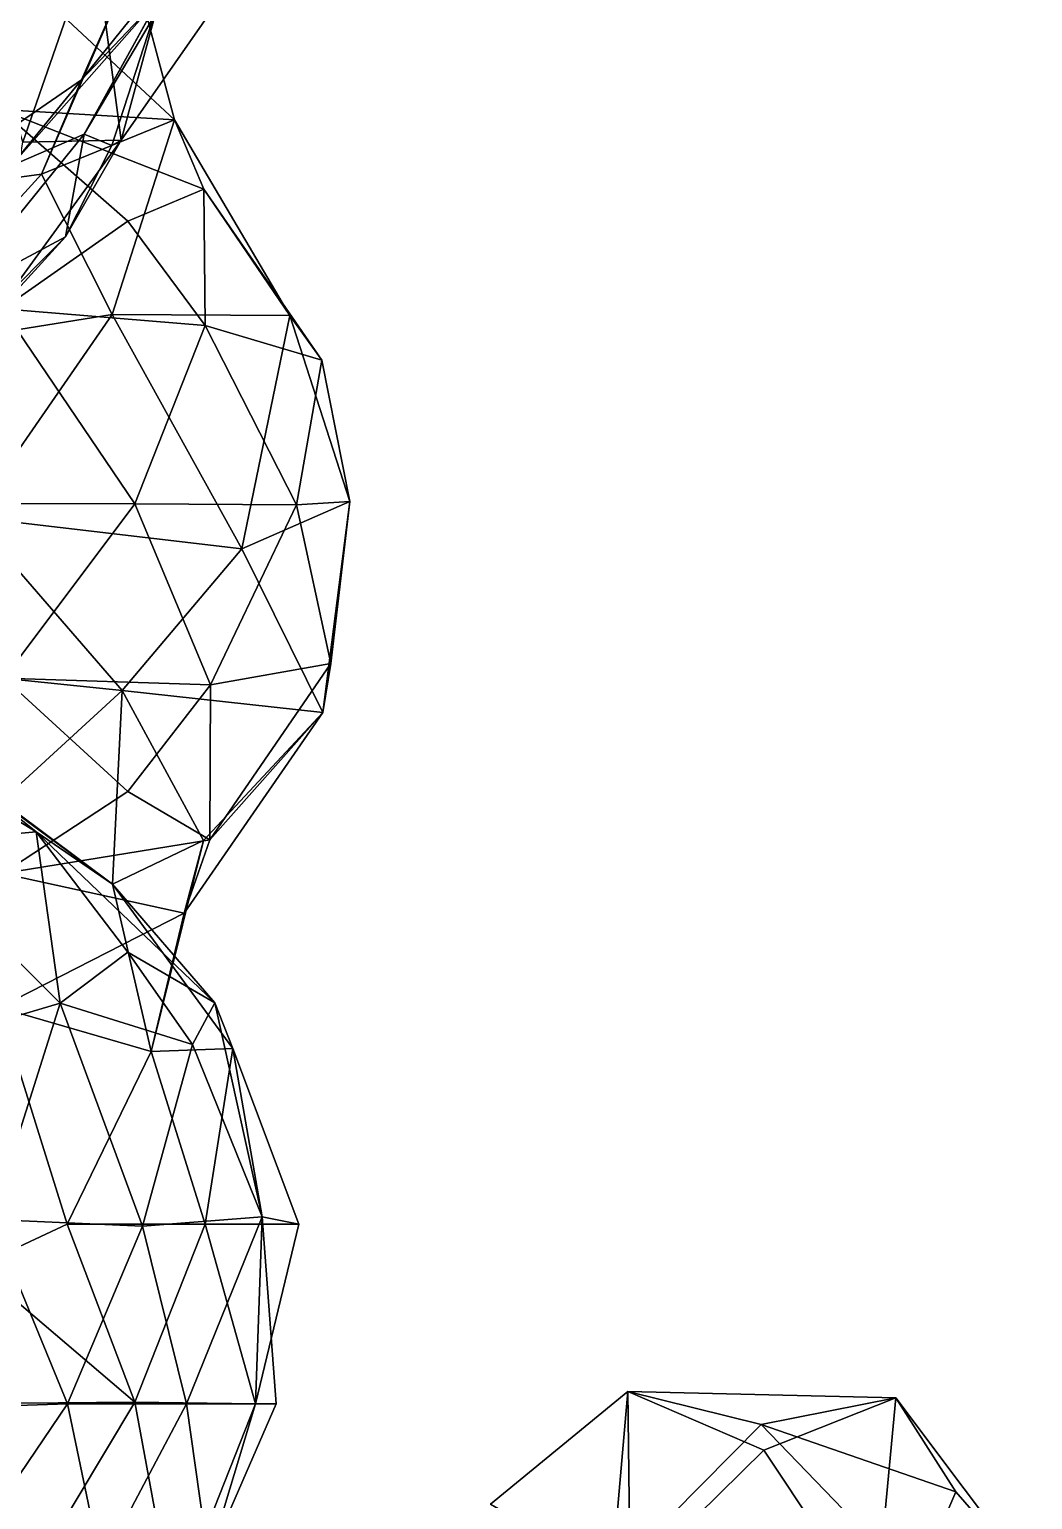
# Model space of a CAD drawing. Extents: x 290034 to 295698, y 4553723 to 4561693.
# Drawn here: x 290326.4 to 290425.8, y 4561178.1 to 4561323.9 of the extents above; entities that cross this region are included whole.
import ezdxf

# ---------------------------------------------------------------- set-up
doc = ezdxf.new("R2010")
doc.units = 0
doc.layers.add('Au_ppm_Pref_-_0_2', color=7, linetype='CONTINUOUS')

msp = doc.modelspace()

# ---------------------------------------------------------------- linework, layer by layer
at = {"layer": 'Au_ppm_Pref_-_0_2'}
for points in [[(290332.85, 4561333.06, 1579.1), (290325.78, 4561312.69, 1580.5), (290320.36, 4561331.3, 1585.05)], [(290325.78, 4561312.69, 1580.5), (290332.85, 4561333.06, 1579.1), (290335.53, 4561312.88, 1573.86)], [(290331.6, 4561318.87, 1550.16), (290339.32, 4561327.03, 1555.95), (290342.9, 4561332.92, 1550.16)], [(290331.6, 4561318.87, 1550.16), (290342.9, 4561332.92, 1550.16), (290336.7, 4561330.39, 1544.21)], [(290331.88, 4561313.47, 1562.78), (290339.38, 4561327.06, 1566.87), (290343.35, 4561332.92, 1562.04)], [(290343.35, 4561332.92, 1562.04), (290339.32, 4561327.03, 1555.95), (290331.88, 4561313.47, 1562.78)], [(290332.85, 4561333.06, 1579.1), (290347.68, 4561330.34, 1573.58), (290335.53, 4561312.88, 1573.86)], [(290323.47, 4561331.07, 1538.19), (290340.82, 4561314.89, 1537.75), (290336.7, 4561330.39, 1544.21)], [(290323.47, 4561331.07, 1538.19), (290323.57, 4561315.94, 1531.29), (290340.82, 4561314.89, 1537.75)], [(290327.65, 4561309.51, 1544.83), (290331.6, 4561318.87, 1550.16), (290336.7, 4561330.39, 1544.21)], [(290327.65, 4561309.51, 1544.83), (290336.7, 4561330.39, 1544.21), (290340.82, 4561314.89, 1537.75)], [(290347.68, 4561330.34, 1573.58), (290339.38, 4561327.06, 1566.87), (290335.53, 4561312.88, 1573.86)], [(290331.6, 4561318.87, 1550.16), (290324.64, 4561310.34, 1556.2), (290339.32, 4561327.03, 1555.95)], [(290324.64, 4561310.34, 1556.2), (290331.88, 4561313.47, 1562.78), (290339.32, 4561327.03, 1555.95)], [(290334.62, 4561312.35, 1567.98), (290339.38, 4561327.06, 1566.87), (290331.88, 4561313.47, 1562.78)], [(290335.53, 4561312.88, 1573.86), (290339.38, 4561327.06, 1566.87), (290334.62, 4561312.35, 1567.98)], [(290327.65, 4561309.51, 1544.83), (290315.64, 4561307.89, 1551.13), (290331.6, 4561318.87, 1550.16)], [(290315.64, 4561307.89, 1551.13), (290324.64, 4561310.34, 1556.2), (290331.6, 4561318.87, 1550.16)], [(290323.82, 4561296.15, 1527.72), (290336.21, 4561304.87, 1528.9), (290323.57, 4561315.94, 1531.29)], [(290323.57, 4561315.94, 1531.29), (290336.21, 4561304.87, 1528.9), (290343.72, 4561308.02, 1533.32)], [(290323.57, 4561315.94, 1531.29), (290343.72, 4561308.02, 1533.32), (290340.82, 4561314.89, 1537.75)], [(290334.63, 4561295.62, 1543.07), (290327.65, 4561309.51, 1544.83), (290340.82, 4561314.89, 1537.75)], [(290334.63, 4561295.62, 1543.07), (290340.82, 4561314.89, 1537.75), (290352.25, 4561295.5, 1538.93)], [(290343.72, 4561308.02, 1533.32), (290352.25, 4561295.5, 1538.93), (290340.82, 4561314.89, 1537.75)], [(290331.88, 4561313.47, 1562.78), (290324.64, 4561310.34, 1556.2), (290318.74, 4561297.24, 1563.32)], [(290330.01, 4561303.29, 1567.98), (290331.88, 4561313.47, 1562.78), (290318.74, 4561297.24, 1563.32)], [(290325.78, 4561312.69, 1580.5), (290335.53, 4561312.88, 1573.86), (290322.85, 4561295.47, 1573.99)], [(290335.53, 4561312.88, 1573.86), (290330.01, 4561303.29, 1567.98), (290322.85, 4561295.47, 1573.99)], [(290334.62, 4561312.35, 1567.98), (290331.88, 4561313.47, 1562.78), (290330.01, 4561303.29, 1567.98)], [(290335.53, 4561312.88, 1573.86), (290334.62, 4561312.35, 1567.98), (290330.01, 4561303.29, 1567.98)], [(290334.63, 4561295.62, 1543.07), (290311.58, 4561291.91, 1545.38), (290327.65, 4561309.51, 1544.83)], [(290311.58, 4561291.91, 1545.38), (290315.64, 4561307.89, 1551.13), (290327.65, 4561309.51, 1544.83)], [(290343.72, 4561308.02, 1533.32), (290336.21, 4561304.87, 1528.9), (290343.86, 4561294.53, 1528.74)], [(290343.72, 4561308.02, 1533.32), (290355.4, 4561291.09, 1532.35), (290352.25, 4561295.5, 1538.93)], [(290355.4, 4561291.09, 1532.35), (290343.72, 4561308.02, 1533.32), (290343.86, 4561294.53, 1528.74)], [(290323.82, 4561296.15, 1527.72), (290343.86, 4561294.53, 1528.74), (290336.21, 4561304.87, 1528.9)], [(290322.85, 4561295.47, 1573.99), (290330.01, 4561303.29, 1567.98), (290316.07, 4561289.34, 1567.08)], [(290316.07, 4561289.34, 1567.08), (290330.01, 4561303.29, 1567.98), (290318.74, 4561297.24, 1563.32)], [(290310.75, 4561276.89, 1527.92), (290336.9, 4561276.85, 1527.59), (290323.82, 4561296.15, 1527.72)], [(290320.74, 4561275.52, 1543.74), (290311.58, 4561291.91, 1545.38), (290334.63, 4561295.62, 1543.07)], [(290320.74, 4561275.52, 1543.74), (290334.63, 4561295.62, 1543.07), (290347.48, 4561272.38, 1542.16)], [(290323.82, 4561296.15, 1527.72), (290336.9, 4561276.85, 1527.59), (290343.86, 4561294.53, 1528.74)], [(290352.25, 4561295.5, 1538.93), (290347.48, 4561272.38, 1542.16), (290334.63, 4561295.62, 1543.07)], [(290358.2, 4561277.08, 1537.96), (290347.48, 4561272.38, 1542.16), (290352.25, 4561295.5, 1538.93)], [(290352.25, 4561295.5, 1538.93), (290355.4, 4561291.09, 1532.35), (290358.2, 4561277.08, 1537.96)], [(290336.9, 4561276.85, 1527.59), (290352.9, 4561276.73, 1530.26), (290343.86, 4561294.53, 1528.74)], [(290343.86, 4561294.53, 1528.74), (290352.9, 4561276.73, 1530.26), (290355.4, 4561291.09, 1532.35)], [(290355.4, 4561291.09, 1532.35), (290352.9, 4561276.73, 1530.26), (290358.2, 4561277.08, 1537.96)], [(290310.75, 4561276.89, 1527.92), (290323.93, 4561259.57, 1527.42), (290336.9, 4561276.85, 1527.59)], [(290323.93, 4561259.57, 1527.42), (290344.37, 4561258.89, 1528.5), (290336.9, 4561276.85, 1527.59)], [(290336.9, 4561276.85, 1527.59), (290344.37, 4561258.89, 1528.5), (290352.9, 4561276.73, 1530.26)], [(290352.9, 4561276.73, 1530.26), (290344.37, 4561258.89, 1528.5), (290356.29, 4561261, 1533.17)], [(290347.48, 4561272.38, 1542.16), (290358.2, 4561277.08, 1537.96), (290355.52, 4561256.14, 1539.07)], [(290352.9, 4561276.73, 1530.26), (290356.29, 4561261, 1533.17), (290358.2, 4561277.08, 1537.96)], [(290355.52, 4561256.14, 1539.07), (290358.2, 4561277.08, 1537.96), (290356.29, 4561261, 1533.17)], [(290320.74, 4561275.52, 1543.74), (290335.62, 4561258.35, 1543.95), (290312.83, 4561260.67, 1545.67)], [(290320.74, 4561275.52, 1543.74), (290347.48, 4561272.38, 1542.16), (290335.62, 4561258.35, 1543.95)], [(290335.62, 4561258.35, 1543.95), (290347.48, 4561272.38, 1542.16), (290355.52, 4561256.14, 1539.07)], [(290323.61, 4561247.3, 1546.3), (290312.83, 4561260.67, 1545.67), (290335.62, 4561258.35, 1543.95)], [(290344.32, 4561243.52, 1533.46), (290356.29, 4561261, 1533.17), (290344.37, 4561258.89, 1528.5)], [(290355.52, 4561256.14, 1539.07), (290356.29, 4561261, 1533.17), (290344.32, 4561243.52, 1533.46)], [(290323.93, 4561259.57, 1527.42), (290323.8, 4561240.2, 1531.05), (290336.21, 4561248.33, 1528.83)], [(290323.93, 4561259.57, 1527.42), (290336.21, 4561248.33, 1528.83), (290344.37, 4561258.89, 1528.5)], [(290344.32, 4561243.52, 1533.46), (290344.37, 4561258.89, 1528.5), (290336.21, 4561248.33, 1528.83)], [(290335.62, 4561258.35, 1543.95), (290334.66, 4561239.14, 1549.98), (290323.61, 4561247.3, 1546.3)], [(290335.62, 4561258.35, 1543.95), (290343.7, 4561243.48, 1542.57), (290334.66, 4561239.14, 1549.98)], [(290335.62, 4561258.35, 1543.95), (290355.52, 4561256.14, 1539.07), (290343.7, 4561243.48, 1542.57)], [(290355.52, 4561256.14, 1539.07), (290341.77, 4561236.26, 1537.56), (290343.7, 4561243.48, 1542.57)], [(290344.32, 4561243.52, 1533.46), (290341.77, 4561236.26, 1537.56), (290355.52, 4561256.14, 1539.07)], [(290327.11, 4561244.33, 1556.63), (290313.7, 4561243.1, 1562.67), (290309.28, 4561255.18, 1555.78)], [(290318.28, 4561251.36, 1550.16), (290327.11, 4561244.33, 1556.63), (290309.28, 4561255.18, 1555.78)], [(290327.11, 4561244.33, 1556.63), (290318.28, 4561251.36, 1550.16), (290334.66, 4561239.14, 1549.98)], [(290318.28, 4561251.36, 1550.16), (290323.61, 4561247.3, 1546.3), (290334.66, 4561239.14, 1549.98)], [(290336.21, 4561248.33, 1528.83), (290323.8, 4561240.2, 1531.05), (290344.32, 4561243.52, 1533.46)], [(290329.5, 4561227.35, 1563.29), (290313.7, 4561243.1, 1562.67), (290327.11, 4561244.33, 1556.63)], [(290329.5, 4561227.35, 1563.29), (290327.11, 4561244.33, 1556.63), (290336.21, 4561232.41, 1559.15)], [(290334.66, 4561239.14, 1549.98), (290344.83, 4561227.37, 1556.1), (290327.11, 4561244.33, 1556.63)], [(290336.21, 4561232.41, 1559.15), (290327.11, 4561244.33, 1556.63), (290344.83, 4561227.37, 1556.1)], [(290311.84, 4561222.12, 1566.4), (290313.7, 4561243.1, 1562.67), (290329.5, 4561227.35, 1563.29)], [(290344.32, 4561243.52, 1533.46), (290323.8, 4561240.2, 1531.05), (290341.77, 4561236.26, 1537.56)], [(290334.66, 4561239.14, 1549.98), (290343.7, 4561243.48, 1542.57), (290338.52, 4561222.55, 1543.32)], [(290343.7, 4561243.48, 1542.57), (290341.77, 4561236.26, 1537.56), (290338.52, 4561222.55, 1543.32)], [(290341.77, 4561236.26, 1537.56), (290323.8, 4561240.2, 1531.05), (290323.43, 4561226.9, 1538.68)], [(290338.52, 4561222.55, 1543.32), (290346.61, 4561222.86, 1549.86), (290334.66, 4561239.14, 1549.98)], [(290334.66, 4561239.14, 1549.98), (290346.61, 4561222.86, 1549.86), (290344.83, 4561227.37, 1556.1)], [(290323.43, 4561226.9, 1538.68), (290338.52, 4561222.55, 1543.32), (290341.77, 4561236.26, 1537.56)], [(290342.61, 4561223.26, 1559.12), (290329.5, 4561227.35, 1563.29), (290336.21, 4561232.41, 1559.15)], [(290342.61, 4561223.26, 1559.12), (290336.21, 4561232.41, 1559.15), (290344.83, 4561227.37, 1556.1)], [(290322.7, 4561205.89, 1565.95), (290311.84, 4561222.12, 1566.4), (290329.5, 4561227.35, 1563.29)], [(290321.14, 4561201.22, 1541.65), (290330.18, 4561205.44, 1541.13), (290323.43, 4561226.9, 1538.68)], [(290322.7, 4561205.89, 1565.95), (290329.5, 4561227.35, 1563.29), (290337.65, 4561205.23, 1562.82)], [(290323.43, 4561226.9, 1538.68), (290330.18, 4561205.44, 1541.13), (290338.52, 4561222.55, 1543.32)], [(290329.5, 4561227.35, 1563.29), (290342.61, 4561223.26, 1559.12), (290337.65, 4561205.23, 1562.82)], [(290342.61, 4561223.26, 1559.12), (290344.83, 4561227.37, 1556.1), (290349.5, 4561206.15, 1555.96)], [(290344.83, 4561227.37, 1556.1), (290346.61, 4561222.86, 1549.86), (290349.5, 4561206.15, 1555.96)], [(290330.18, 4561205.44, 1541.13), (290343.87, 4561205.44, 1544.86), (290338.52, 4561222.55, 1543.32)], [(290337.65, 4561205.23, 1562.82), (290342.61, 4561223.26, 1559.12), (290349.5, 4561206.15, 1555.96)], [(290346.61, 4561222.86, 1549.86), (290338.52, 4561222.55, 1543.32), (290343.87, 4561205.44, 1544.86)], [(290346.61, 4561222.86, 1549.86), (290343.87, 4561205.44, 1544.86), (290353.12, 4561205.44, 1550.16)], [(290353.12, 4561205.44, 1550.16), (290349.5, 4561206.15, 1555.96), (290346.61, 4561222.86, 1549.86)], [(290337.65, 4561205.23, 1562.82), (290349.5, 4561206.15, 1555.96), (290342.02, 4561187.62, 1561.03)], [(290350.88, 4561187.62, 1556.1), (290342.02, 4561187.62, 1561.03), (290349.5, 4561206.15, 1555.96)], [(290350.88, 4561187.62, 1556.1), (290349.5, 4561206.15, 1555.96), (290348.84, 4561187.61, 1550.16)], [(290349.5, 4561206.15, 1555.96), (290353.12, 4561205.44, 1550.16), (290348.84, 4561187.61, 1550.16)], [(290311.41, 4561186.99, 1566.67), (290322.7, 4561205.89, 1565.95), (290330.21, 4561187.62, 1565.16)], [(290330.18, 4561205.44, 1541.13), (290321.14, 4561201.22, 1541.65), (290336.88, 4561187.79, 1544)], [(290330.21, 4561187.62, 1565.16), (290322.7, 4561205.89, 1565.95), (290337.65, 4561205.23, 1562.82)], [(290343.87, 4561205.44, 1544.86), (290330.18, 4561205.44, 1541.13), (290336.88, 4561187.79, 1544)], [(290342.02, 4561187.62, 1561.03), (290330.21, 4561187.62, 1565.16), (290337.65, 4561205.23, 1562.82)], [(290348.84, 4561187.61, 1550.16), (290343.87, 4561205.44, 1544.86), (290336.88, 4561187.79, 1544)], [(290343.87, 4561205.44, 1544.86), (290348.84, 4561187.61, 1550.16), (290353.12, 4561205.44, 1550.16)], [(290317.82, 4561187.62, 1541.01), (290336.88, 4561187.79, 1544), (290321.14, 4561201.22, 1541.65)], [(290372.12, 4561177.67, 1496.68), (290385.73, 4561188.84, 1496.84), (290385.95, 4561169.97, 1502.09)], [(290385.73, 4561188.84, 1496.84), (290372.12, 4561177.67, 1496.68), (290384.15, 4561170.61, 1490.08)], [(290398.93, 4561185.57, 1491.97), (290385.73, 4561188.84, 1496.84), (290384.15, 4561170.61, 1490.08)], [(290412.29, 4561188.22, 1496.87), (290399.2, 4561183.04, 1501.12), (290385.73, 4561188.84, 1496.84)], [(290398.93, 4561185.57, 1491.97), (290412.29, 4561188.22, 1496.87), (290385.73, 4561188.84, 1496.84)], [(290385.73, 4561188.84, 1496.84), (290399.2, 4561183.04, 1501.12), (290385.95, 4561169.97, 1502.09)], [(290311.41, 4561186.99, 1566.67), (290330.21, 4561187.62, 1565.16), (290320.74, 4561173.65, 1565.35)], [(290317.82, 4561187.62, 1541.01), (290325.36, 4561168.53, 1543.31), (290336.88, 4561187.79, 1544)], [(290333.54, 4561171.64, 1561.5), (290320.74, 4561173.65, 1565.35), (290330.21, 4561187.62, 1565.16)], [(290340.73, 4561167.04, 1549.81), (290336.88, 4561187.79, 1544), (290325.36, 4561168.53, 1543.31)], [(290342.02, 4561187.62, 1561.03), (290333.54, 4561171.64, 1561.5), (290330.21, 4561187.62, 1565.16)], [(290333.54, 4561171.64, 1561.5), (290342.02, 4561187.62, 1561.03), (290344.18, 4561172.21, 1556.1)], [(290340.73, 4561167.04, 1549.81), (290348.84, 4561187.61, 1550.16), (290336.88, 4561187.79, 1544)], [(290344.18, 4561172.21, 1556.1), (290348.84, 4561187.61, 1550.16), (290340.73, 4561167.04, 1549.81)], [(290350.88, 4561187.62, 1556.1), (290344.18, 4561172.21, 1556.1), (290342.02, 4561187.62, 1561.03)], [(290344.18, 4561172.21, 1556.1), (290350.88, 4561187.62, 1556.1), (290348.84, 4561187.61, 1550.16)], [(290418.24, 4561178.91, 1490.77), (290412.29, 4561188.22, 1496.87), (290398.93, 4561185.57, 1491.97)], [(290410.25, 4561166.46, 1500.8), (290399.2, 4561183.04, 1501.12), (290412.29, 4561188.22, 1496.87)], [(290412.29, 4561188.22, 1496.87), (290425.83, 4561170.18, 1496.87), (290410.25, 4561166.46, 1500.8)], [(290412.29, 4561188.22, 1496.87), (290418.24, 4561178.91, 1490.77), (290425.83, 4561170.18, 1496.87)], [(290384.15, 4561170.61, 1490.08), (290414.28, 4561169.67, 1489.35), (290398.93, 4561185.57, 1491.97)], [(290398.93, 4561185.57, 1491.97), (290414.28, 4561169.67, 1489.35), (290418.24, 4561178.91, 1490.77)], [(290410.25, 4561166.46, 1500.8), (290385.95, 4561169.97, 1502.09), (290399.2, 4561183.04, 1501.12)], [(290414.28, 4561169.67, 1489.35), (290425.83, 4561170.18, 1496.87), (290418.24, 4561178.91, 1490.77)]]:
    msp.add_3dface(points, dxfattribs=at)

doc.saveas('drawing.dxf')
